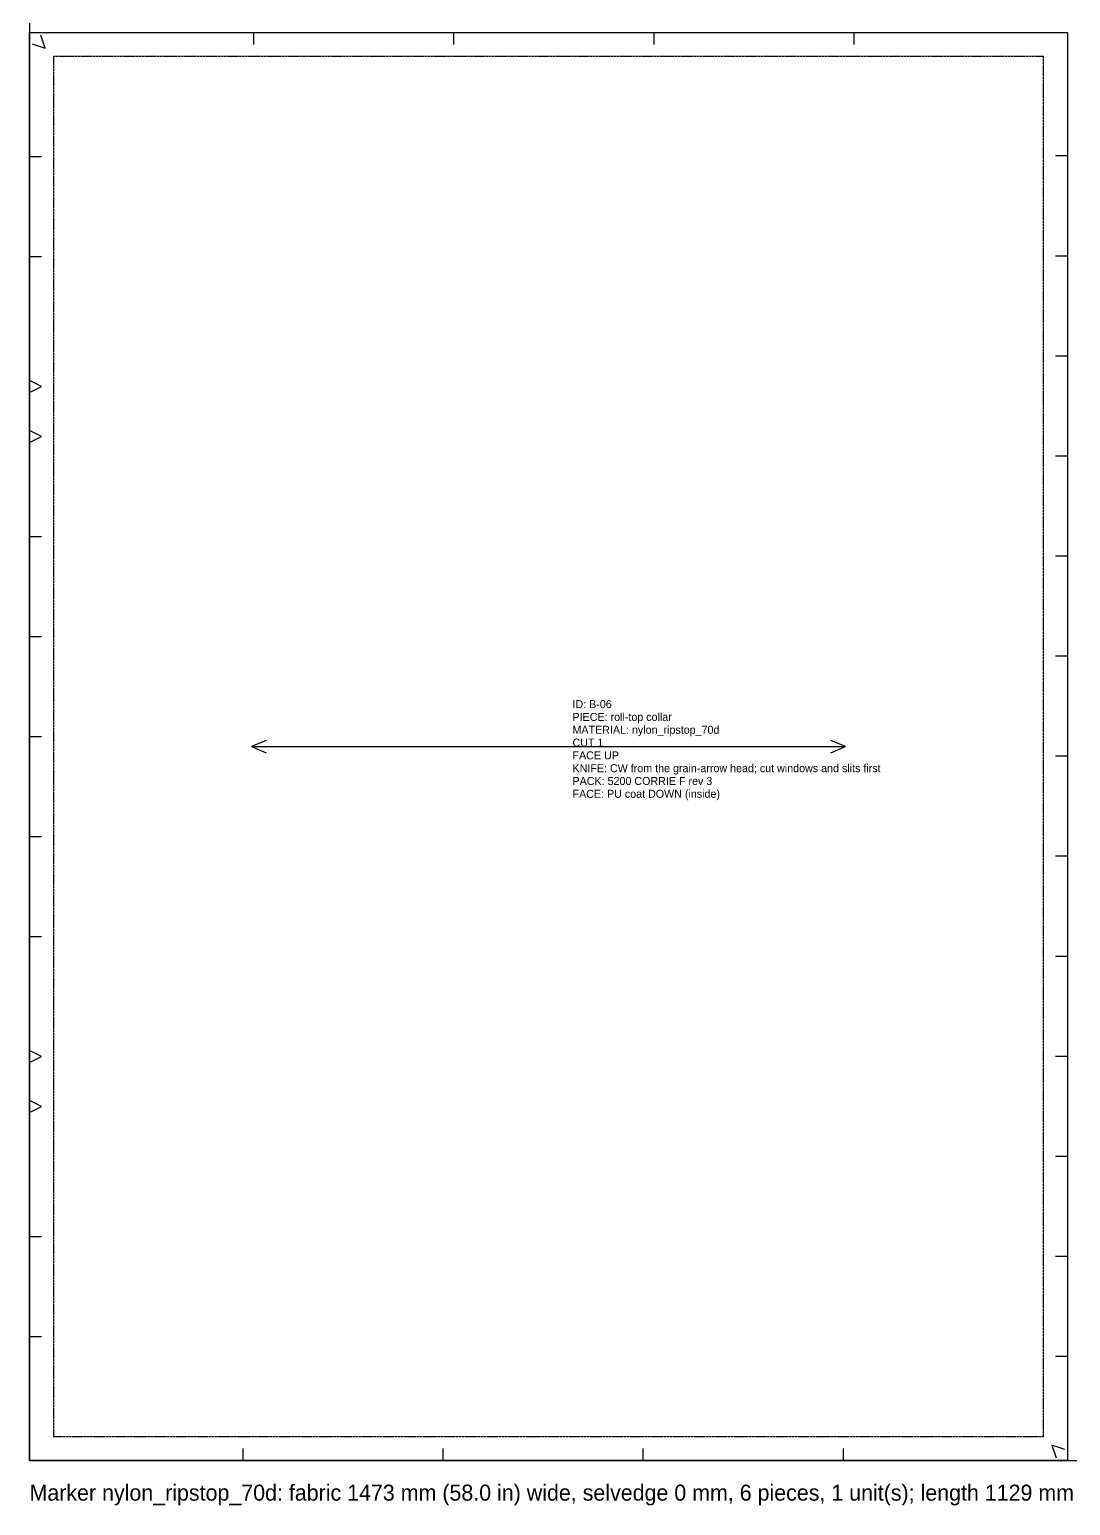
# Model space of a CAD drawing. Header units: millimetres. Extents: x 0 to 1129, y -22 to 1473.
# Drawn here: x 0 to 520, y -22 to 715 of the extents above; entities that cross this region are included whole.
import ezdxf

# ---------------------------------------------------------------- set-up
doc = ezdxf.new("R2010")
doc.units = ezdxf.units.MM
doc.linetypes.add('DASHED', pattern=[1.524, 1.27, -0.254])
for name, color, linetype in [('CUT', 7, 'Continuous'), ('GRAIN', 5, 'Continuous'), ('NOTCH', 1, 'Continuous'), ('SEW', 3, 'Continuous'), ('TEXT', 2, 'Continuous')]:
    doc.layers.add(name, color=color, linetype=linetype)

msp = doc.modelspace()

# ---------------------------------------------------------------- linework, layer by layer
at = {"layer": 'CUT'}
msp.add_lwpolyline([(0, 713.69), (518.8, 713.69), (518.8, 0), (0, 0)], close=True, dxfattribs=at)
at = {"layer": 'GRAIN'}
for points in [[(118.33, 359.96), (110.96, 356.85), (118.33, 353.73)], [(110.96, 356.85), (407.84, 356.85)], [(400.47, 353.73), (407.84, 356.85), (400.47, 359.96)]]:
    msp.add_lwpolyline(points, dxfattribs=at)
at = {"layer": 'NOTCH'}
for points in [[(1.39, 708.06), (7.76, 705.93), (5.64, 712.3)], [(112, 713.69), (112, 707.69)], [(212, 713.69), (212, 707.69)], [(312, 713.69), (312, 707.69)], [(412, 713.69), (412, 707.69)], [(0, 651.81), (6, 651.81)], [(518.8, 652), (512.8, 652)], [(0, 601.83), (6, 601.83)], [(518.8, 602), (512.8, 602)], [(518.8, 552), (512.8, 552)], [(0, 533.85), (6, 536.85), (0, 539.85)], [(0, 508.85), (6, 511.85), (0, 514.85)], [(518.8, 502), (512.8, 502)], [(0, 461.87), (6, 461.87)], [(518.8, 452), (512.8, 452)], [(0, 411.88), (6, 411.88)], [(518.8, 402), (512.8, 402)], [(0, 361.9), (6, 361.9)], [(518.8, 352), (512.8, 352)], [(0, 311.91), (6, 311.91)], [(518.8, 302), (512.8, 302)], [(0, 261.93), (6, 261.93)], [(518.8, 252), (512.8, 252)], [(0, 198.94), (6, 201.94), (0, 204.94)], [(518.8, 202), (512.8, 202)], [(0, 173.95), (6, 176.95), (0, 179.95)], [(518.8, 152), (512.8, 152)], [(0, 111.97), (6, 111.97)], [(518.8, 102), (512.8, 102)], [(0, 61.99), (6, 61.99)], [(518.8, 52), (512.8, 52)], [(517.41, 5.64), (511.04, 7.76), (513.16, 1.39)], [(106.8, 0), (106.8, 6)], [(206.8, 0), (206.8, 6)], [(306.8, 0), (306.8, 6)], [(406.8, 0), (406.8, 6)]]:
    msp.add_lwpolyline(points, dxfattribs=at)
at = {"layer": 'SEW', "linetype": 'DASHED'}
msp.add_lwpolyline([(12, 701.69), (12, 12), (506.8, 12), (506.8, 701.69)], close=True, dxfattribs=at)
at = {"layer": 'TEXT', "linetype": 'DASHED'}
msp.add_line((0, 0), (1129, 0), dxfattribs=at)
at = {"layer": 'TEXT'}
msp.add_lwpolyline([(0, 0), (1129, 0), (1129, 1473), (0, 1473)], close=True, dxfattribs=at)

# ---------------------------------------------------------------- texts
for s, height, p in [('ID: B-06', 4, (271.4, 376.05)), ('PIECE: roll-top collar', 4, (271.4, 369.65)), ('MATERIAL: nylon_ripstop_70d', 4, (271.4, 363.25)), ('CUT 1', 4, (271.4, 356.85)), ('FACE UP', 4, (271.4, 350.45)), ('KNIFE: CW from the grain-arrow head; cut windows and slits first', 4, (271.4, 344.05)), ('PACK: 5200 CORRIE F rev 3', 4, (271.4, 337.65)), ('FACE: PU coat DOWN (inside)', 4, (271.4, 331.25)), ('Marker nylon_ripstop_70d: fabric 1473 mm (58.0 in) wide, selvedge 0 mm, 6 pieces, 1 unit(s); length 1129 mm (1.23 yd), efficiency 67.1 %, yield 1.129 m/unit (1.235 yd/unit), 1.663 m2 fabric', 8, (0, -20))]:
    msp.add_text(s, height=height, dxfattribs=at).set_placement(p)

doc.saveas('drawing.dxf')
